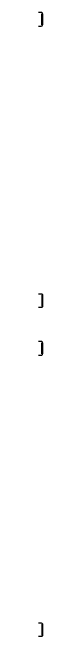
# Model space of a CAD drawing. Header units: inches. Extents: x 162 to 11993, y 18 to 332.
# Drawn here: x 10649.8 to 10650.7, y 39.9 to 176.6 of the extents above; entities that cross this region are included whole.
import ezdxf

# ---------------------------------------------------------------- set-up
doc = ezdxf.new("R2010")
doc.units = ezdxf.units.IN
doc.header["$MEASUREMENT"] = 0
doc.layers.add('AW', color=7, linetype='Continuous')

# ---------------------------------------------------------------- blocks, each defined once
blk = doc.blocks.new('AW4034EG3072AB')
at = {"elevation": 0.743}
for points in [[(-1.6598, -0.3181), (-1.6598, -0.3023, 0.414214), (-1.6667, -0.2954), (-1.7283, -0.2954), (-1.6667, -0.2954), (-1.6667, -0.2991), (-1.7283, -0.2991), (-1.7283, -0.2954, 0.414214), (-1.7352, -0.3023), (-1.7352, -0.3181)], [(-0.1702, -0.3181), (-0.1702, -0.3023, -0.414214), (-0.1633, -0.2954), (-0.1017, -0.2954), (-0.1633, -0.2954), (-0.1633, -0.2991), (-0.1017, -0.2991), (-0.1017, -0.2954, -0.414214), (-0.0948, -0.3023), (-0.0948, -0.3181)]]:
    blk.add_lwpolyline(points, format="xyb", dxfattribs=at)
blk = doc.blocks.new('AW4035EG3072AB')
at = {"elevation": 0.743}
for points in [[(0.1702, -0.3181), (0.1702, -0.3023, 0.414214), (0.1633, -0.2954), (0.1017, -0.2954), (0.1633, -0.2954), (0.1633, -0.2991), (0.1017, -0.2991), (0.1017, -0.2954, 0.414214), (0.0948, -0.3023), (0.0948, -0.3181)], [(1.6598, -0.3181), (1.6598, -0.3023, -0.414214), (1.6667, -0.2954), (1.7283, -0.2954), (1.6667, -0.2954), (1.6667, -0.2991), (1.7283, -0.2991), (1.7283, -0.2954, -0.414214), (1.7352, -0.3023), (1.7352, -0.3181)]]:
    blk.add_lwpolyline(points, format="xyb", dxfattribs=at)

msp = doc.modelspace()

# ---------------------------------------------------------------- block references
at = {"layer": 'AW', "xscale": 39.3700787401575, "yscale": 39.3700787401575, "zscale": 39.3700787401575, "rotation": 270}
for name in ['AW4034EG3072AB', 'AW4035EG3072AB']:
    msp.add_blockref(name, (10662.37, 108.25), dxfattribs=at)

doc.saveas('drawing.dxf')
